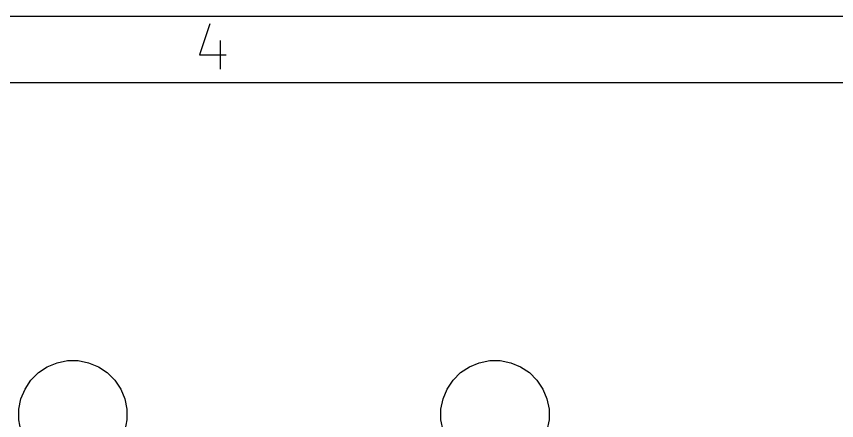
# Model space of a CAD drawing. Extents: x -66 to 211, y -177 to 13.
# Drawn here: x 104.25 to 128.92, y 0.89 to 13.06 of the extents above; entities that cross this region are included whole.
import ezdxf

# ---------------------------------------------------------------- set-up
doc = ezdxf.new("R2010")
doc.units = 0
doc.layers.add('BLACK', color=7, linetype='CONTINUOUS')

msp = doc.modelspace()

# ---------------------------------------------------------------- linework, layer by layer
at = {"layer": 'BLACK', "linetype": 'CONTINUOUS'}
for p, q in [((211.435, 13.0581), (-65.5675, 13.0581)), ((110.065, 12.8319), (109.755, 11.9034)), ((110.374, 12.3367), (110.374, 11.47)), ((109.755, 11.9034), (110.56, 11.9034)), ((209.435, 11.0581), (-63.5675, 11.0581)), ((104.912, 2.33702), (105.178, 2.51486)), ((105.178, 2.51486), (105.473, 2.63735)), ((105.473, 2.63735), (105.787, 2.6998)), ((105.787, 2.6998), (106.107, 2.6998)), ((106.107, 2.6998), (106.421, 2.63735)), ((106.421, 2.63735), (106.717, 2.51486)), ((106.717, 2.51486), (106.983, 2.33702)), ((117.612, 2.33702), (117.878, 2.51486)), ((117.878, 2.51486), (118.173, 2.63735)), ((118.173, 2.63735), (118.487, 2.6998)), ((118.487, 2.6998), (118.807, 2.6998)), ((118.807, 2.6998), (119.121, 2.63735)), ((119.121, 2.63735), (119.417, 2.51486)), ((119.417, 2.51486), (119.683, 2.33702)), ((104.685, 2.11068), (104.912, 2.33702)), ((106.983, 2.33702), (107.21, 2.11068)), ((117.385, 2.11068), (117.612, 2.33702)), ((119.683, 2.33702), (119.91, 2.11068)), ((104.507, 1.84453), (104.685, 2.11068)), ((107.21, 2.11068), (107.387, 1.84453)), ((117.207, 1.84453), (117.385, 2.11068)), ((119.91, 2.11068), (120.087, 1.84453)), ((104.385, 1.54879), (104.507, 1.84453)), ((107.387, 1.84453), (107.51, 1.54879)), ((117.085, 1.54879), (117.207, 1.84453)), ((120.087, 1.84453), (120.21, 1.54879)), ((104.322, 1.23485), (104.385, 1.54879)), ((107.51, 1.54879), (107.572, 1.23485)), ((117.022, 1.23485), (117.085, 1.54879)), ((120.21, 1.54879), (120.272, 1.23485)), ((104.322, 0.91475), (104.322, 1.23485)), ((107.572, 1.23485), (107.572, 0.91475)), ((117.022, 0.91475), (117.022, 1.23485)), ((120.272, 1.23485), (120.272, 0.91475)), ((104.385, 0.60081), (104.322, 0.91475)), ((107.572, 0.91475), (107.51, 0.60081)), ((117.085, 0.60081), (117.022, 0.91475)), ((120.272, 0.91475), (120.21, 0.60081))]:
    msp.add_line(p, q, dxfattribs=at)

doc.saveas('drawing.dxf')
